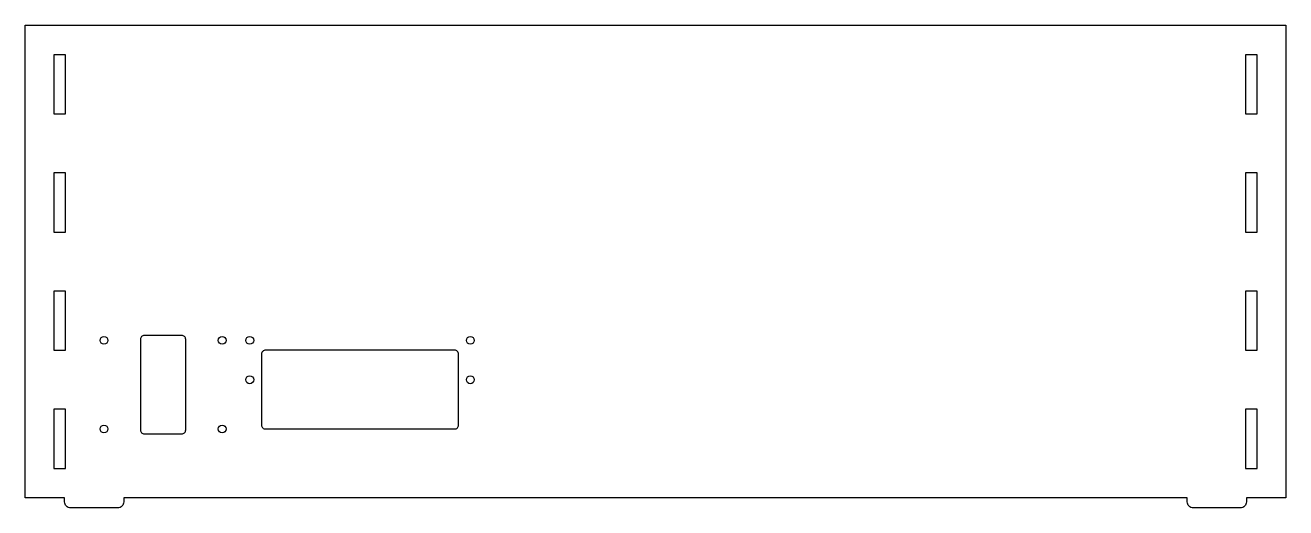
# Model space of a CAD drawing. Header units: millimetres. Extents: x 725 to 1365, y 0 to 245.
import ezdxf

# ---------------------------------------------------------------- set-up
doc = ezdxf.new("R2010")
doc.units = ezdxf.units.MM
doc.layers.get('0').update_dxf_attribs({"linetype": 'CONTINUOUS'})

msp = doc.modelspace()

# ---------------------------------------------------------------- linework, layer by layer
for points in [[(775, 3, -0.414214), (772, 0), (748, 0, -0.414214), (745, 3), (745, 5), (725, 5), (725, 245), (1365, 245), (1365, 5), (1345, 5), (1345, 3, -0.414214), (1342, 0), (1318, 0, -0.414214), (1315, 3), (1315, 5), (775, 5)], [(785.5, 37.5), (804.5, 37.5, 0.414214), (806.5, 39.5), (806.5, 85.5, 0.414214), (804.5, 87.5), (785.5, 87.5, 0.414214), (783.5, 85.5), (783.5, 39.5, 0.414214)], [(847, 40), (943, 40, 0.414214), (945, 42), (945, 78, 0.414214), (943, 80), (847, 80, 0.414214), (845, 78), (845, 42, 0.414214)]]:
    msp.add_lwpolyline(points, format="xyb", close=True)
for points in [[(745.45, 230), (739.55, 230), (739.55, 200), (745.45, 200)], [(1344.55, 200), (1350.45, 200), (1350.45, 230), (1344.55, 230)], [(739.55, 140), (745.45, 140), (745.45, 170), (739.55, 170)], [(1344.55, 140), (1350.45, 140), (1350.45, 170), (1344.55, 170)], [(739.55, 80), (745.45, 80), (745.45, 110), (739.55, 110)], [(1344.55, 80), (1350.45, 80), (1350.45, 110), (1344.55, 110)], [(739.55, 20), (745.45, 20), (745.45, 50), (739.55, 50)], [(1344.55, 20), (1350.45, 20), (1350.45, 50), (1344.55, 50)]]:
    msp.add_lwpolyline(points, close=True)
for centre in [(765, 85), (825, 85), (839, 85), (951, 85), (839, 65), (951, 65), (765, 40), (825, 40)]:
    msp.add_circle(centre, 2)

doc.saveas('drawing.dxf')
